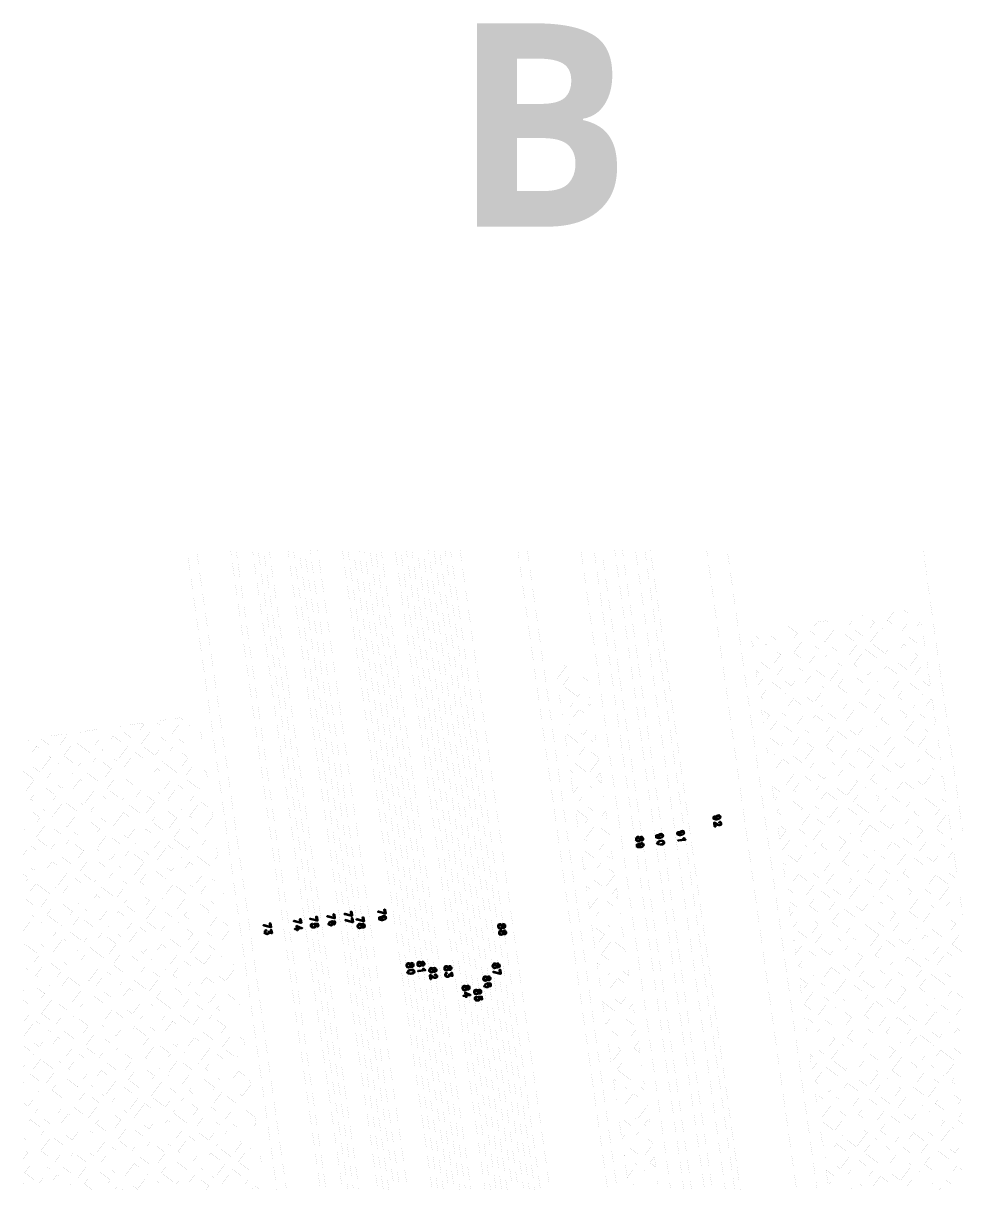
# Model space of a CAD drawing. Extents: x 176 to 489, y 37 to 258.
# Drawn here: x 330.4 to 376.6, y 132.6 to 190 of the extents above; entities that cross this region are included whole.
import ezdxf

# ---------------------------------------------------------------- set-up
doc = ezdxf.new("R2010")
doc.units = 0
doc.layers.add('d_area', color=1, linetype='Continuous')
doc.layers.add('g_area', color=1, linetype='Continuous')
doc.styles.get("Standard").update_dxf_attribs({"font": 'txt.shx'})

# ---------------------------------------------------------------- blocks, each defined once
blk = doc.blocks.new('PAD_R1')
at = {"layer": 'd_area', "const_width": 0.5}
blk.add_lwpolyline([(0.25, 0, 1), (-0.25, 0, 1)], format="xyb", close=True, dxfattribs=at)

msp = doc.modelspace()

# ---------------------------------------------------------------- linework, layer by layer
at = {"layer": 'd_area'}
for p, q in [((362.603, 149.796), (362.855, 149.831)), ((343.974, 145.475), (343.858, 145.525)), ((349.807, 143.373), (350.059, 143.408)), ((352.266, 142.19), (352.15, 142.24))]:
    msp.add_line(p, q, dxfattribs=at)
at = {"layer": 'd_area', "const_width": 0.0015}
for points in [[(330.364, 132.599), (330.364, 164.033), (376.579, 164.033), (376.579, 132.599)], [(338.89, 164.033), (340.564, 164.033), (344.982, 132.599), (343.308, 132.599)], [(340.836, 164.033), (341.644, 164.033), (346.062, 132.599), (345.254, 132.599)], [(341.917, 164.033), (342.189, 164.033), (346.607, 132.599), (346.335, 132.599)], [(342.462, 164.033), (343.385, 164.033), (347.803, 132.599), (346.879, 132.599)], [(343.657, 164.033), (343.93, 164.033), (348.347, 132.599), (348.075, 132.599)], [(344.202, 164.033), (344.474, 164.033), (348.892, 132.599), (348.62, 132.599)], [(344.851, 164.033), (346.063, 164.033), (350.481, 132.599), (349.269, 132.599)], [(346.335, 164.033), (346.608, 164.033), (351.025, 132.599), (350.753, 132.599)], [(346.88, 164.033), (347.152, 164.033), (351.57, 132.599), (351.298, 132.599)], [(347.425, 164.033), (347.697, 164.033), (352.115, 132.599), (351.843, 132.599)], [(347.97, 164.033), (348.662, 164.033), (353.08, 132.599), (352.387, 132.599)], [(348.934, 164.033), (349.207, 164.033), (353.625, 132.599), (353.352, 132.599)], [(349.479, 164.033), (349.752, 164.033), (354.169, 132.599), (353.897, 132.599)], [(350.024, 164.033), (350.296, 164.033), (354.714, 132.599), (354.442, 132.599)], [(350.569, 164.033), (350.841, 164.033), (355.259, 132.599), (354.987, 132.599)], [(351.114, 164.033), (351.386, 164.033), (355.804, 132.599), (355.531, 132.599)], [(351.855, 164.033), (354.694, 164.033), (359.112, 132.599), (356.272, 132.599)], [(358.448, 164.033), (358.826, 164.033), (363.243, 132.599), (362.866, 132.599)], [(359.464, 164.033), (359.841, 164.033), (364.259, 132.599), (363.882, 132.599)], [(360.484, 164.033), (360.945, 164.033), (365.363, 132.599), (364.902, 132.599)], [(361.218, 164.033), (363.988, 164.033), (368.406, 132.599), (365.636, 132.599)], [(370.969, 160.341), (371.688, 159.8), (372.229, 160.518), (371.779, 160.857), (371.307, 160.79)], [(372.86, 160.606), (373.578, 160.065), (374.119, 160.783), (373.663, 161.127), (373.202, 161.061)], [(367.188, 159.809), (367.906, 159.268), (368.448, 159.987), (368.009, 160.317), (367.518, 160.247)], [(369.079, 160.076), (369.797, 159.534), (370.338, 160.253), (369.894, 160.587), (369.412, 160.518)], [(372.047, 159.528), (372.766, 158.987), (373.307, 159.706), (372.589, 160.247)], [(373.938, 159.794), (374.656, 159.253), (374.719, 159.336), (374.562, 160.45), (374.479, 160.512)], [(368.266, 158.997), (368.984, 158.456), (369.526, 159.175), (368.808, 159.716)], [(370.157, 159.263), (370.876, 158.722), (371.417, 159.44), (370.698, 159.982)], [(366.376, 158.731), (367.094, 158.19), (367.635, 158.908), (366.917, 159.45)], [(371.235, 158.451), (371.953, 157.909), (372.495, 158.628), (371.776, 159.169)], [(373.125, 158.716), (373.844, 158.175), (374.385, 158.893), (373.667, 159.435)], [(367.454, 157.919), (368.172, 157.378), (368.713, 158.096), (367.995, 158.637)], [(369.344, 158.185), (370.063, 157.643), (370.605, 158.362), (369.886, 158.904)], [(372.313, 157.638), (373.031, 157.097), (373.573, 157.815), (372.854, 158.357)], [(374.203, 157.904), (374.922, 157.363), (374.984, 157.446), (374.828, 158.559), (374.745, 158.622)], [(356.923, 157.403), (357.642, 156.862), (358.137, 157.519), (358.122, 157.626), (357.465, 158.121)], [(368.532, 157.107), (369.25, 156.565), (369.792, 157.283), (369.073, 157.825)], [(370.422, 157.372), (371.141, 156.831), (371.682, 157.55), (370.964, 158.091)], [(366.641, 156.841), (367.36, 156.3), (367.901, 157.018), (367.183, 157.559)], [(371.5, 156.56), (372.219, 156.018), (372.76, 156.737), (372.042, 157.279)], [(373.391, 156.826), (374.109, 156.285), (374.651, 157.003), (373.932, 157.544)], [(367.719, 156.029), (368.438, 155.487), (368.979, 156.205), (368.261, 156.747)], [(369.61, 156.294), (370.328, 155.753), (370.87, 156.471), (370.151, 157.012)], [(374.469, 156.014), (375.187, 155.472), (375.25, 155.556), (375.094, 156.669), (375.01, 156.732)], [(357.189, 155.513), (357.908, 154.971), (358.403, 155.628), (358.388, 155.735), (357.73, 156.231)], [(370.688, 155.482), (371.406, 154.94), (371.948, 155.659), (371.229, 156.2)], [(372.578, 155.747), (373.297, 155.206), (373.838, 155.925), (373.12, 156.466)], [(335.051, 155.293), (335.769, 154.751), (336.31, 155.47), (336.209, 155.546), (335.127, 155.394)], [(336.941, 155.558), (337.659, 155.017), (338.201, 155.736), (338.1, 155.812), (337.017, 155.66)], [(366.907, 154.951), (367.626, 154.409), (368.167, 155.127), (367.448, 155.669)], [(368.798, 155.216), (369.516, 154.675), (370.057, 155.393), (369.339, 155.934)], [(373.656, 154.935), (374.375, 154.394), (374.916, 155.113), (374.198, 155.654)], [(331.27, 154.761), (331.988, 154.22), (332.53, 154.938), (332.428, 155.015), (331.346, 154.863)], [(333.16, 155.027), (333.879, 154.486), (334.42, 155.204), (334.319, 155.28), (333.237, 155.128)], [(334.238, 154.215), (334.957, 153.673), (335.498, 154.392), (334.78, 154.933)], [(336.129, 154.48), (336.847, 153.939), (337.388, 154.657), (336.67, 155.199)], [(338.019, 154.746), (338.737, 154.205), (339.149, 154.752), (339.107, 155.054), (338.561, 155.465)], [(369.876, 154.404), (370.594, 153.863), (371.135, 154.581), (370.417, 155.122)], [(371.766, 154.669), (372.484, 154.128), (373.026, 154.846), (372.307, 155.388)], [(330.458, 153.683), (331.176, 153.142), (331.717, 153.86), (330.999, 154.402)], [(332.348, 153.949), (333.066, 153.408), (333.608, 154.126), (332.889, 154.667)], [(337.206, 153.668), (337.925, 153.127), (338.466, 153.845), (337.748, 154.386)], [(357.455, 153.622), (358.174, 153.081), (358.669, 153.738), (358.654, 153.845), (357.997, 154.34)], [(367.986, 154.138), (368.704, 153.597), (369.245, 154.315), (368.527, 154.856)], [(372.844, 153.857), (373.562, 153.316), (374.104, 154.034), (373.385, 154.575)], [(374.734, 154.123), (375.453, 153.581), (375.516, 153.664), (375.359, 154.779), (375.276, 154.842)], [(333.426, 153.137), (334.144, 152.596), (334.686, 153.314), (333.967, 153.855)], [(335.316, 153.402), (336.035, 152.861), (336.576, 153.579), (335.858, 154.121)], [(367.173, 153.06), (367.892, 152.519), (368.433, 153.237), (367.715, 153.778)], [(369.064, 153.326), (369.782, 152.785), (370.323, 153.503), (369.605, 154.044)], [(370.954, 153.592), (371.672, 153.05), (372.213, 153.769), (371.495, 154.31)], [(373.922, 153.045), (374.641, 152.503), (375.182, 153.221), (374.463, 153.763)], [(331.536, 152.871), (332.254, 152.33), (332.795, 153.048), (332.077, 153.589)], [(336.394, 152.59), (337.112, 152.049), (337.654, 152.767), (336.935, 153.308)], [(338.284, 152.856), (339.003, 152.314), (339.415, 152.86), (339.372, 153.162), (338.826, 153.574)], [(370.141, 152.514), (370.86, 151.972), (371.401, 152.691), (370.683, 153.232)], [(372.032, 152.779), (372.75, 152.238), (373.291, 152.956), (372.573, 153.497)], [(332.614, 152.059), (333.332, 151.518), (333.873, 152.236), (333.155, 152.777)], [(334.504, 152.325), (335.222, 151.783), (335.763, 152.502), (335.045, 153.043)], [(368.251, 152.248), (368.97, 151.707), (369.511, 152.425), (368.792, 152.966)], [(373.11, 151.967), (373.829, 151.425), (374.37, 152.143), (373.651, 152.685)], [(375.001, 152.232), (375.719, 151.691), (375.782, 151.774), (375.625, 152.888), (375.542, 152.95)], [(330.723, 151.793), (331.441, 151.251), (331.983, 151.97), (331.265, 152.512)], [(335.582, 151.512), (336.3, 150.971), (336.841, 151.689), (336.123, 152.231)], [(337.472, 151.778), (338.191, 151.236), (338.732, 151.954), (338.013, 152.496)], [(357.721, 151.732), (358.439, 151.19), (358.934, 151.848), (358.919, 151.955), (358.262, 152.45)], [(369.329, 151.436), (370.047, 150.894), (370.589, 151.613), (369.87, 152.154)], [(371.219, 151.701), (371.938, 151.16), (372.479, 151.878), (371.761, 152.42)], [(331.801, 150.98), (332.519, 150.439), (333.061, 151.158), (332.343, 151.699)], [(333.692, 151.247), (334.41, 150.705), (334.951, 151.424), (334.233, 151.965)], [(338.551, 150.965), (339.269, 150.424), (339.68, 150.97), (339.638, 151.272), (339.092, 151.683)], [(367.438, 151.169), (368.157, 150.628), (368.698, 151.347), (367.98, 151.888)], [(372.297, 150.889), (373.016, 150.347), (373.558, 151.066), (372.839, 151.607)], [(374.188, 151.154), (374.906, 150.613), (375.448, 151.331), (374.729, 151.872)], [(332.879, 150.168), (333.597, 149.627), (334.139, 150.346), (333.421, 150.887)], [(334.77, 150.434), (335.488, 149.893), (336.029, 150.611), (335.311, 151.153)], [(336.66, 150.7), (337.379, 150.158), (337.92, 150.876), (337.201, 151.418)], [(368.516, 150.357), (369.235, 149.816), (369.776, 150.535), (369.058, 151.076)], [(370.407, 150.623), (371.125, 150.082), (371.667, 150.8), (370.948, 151.342)], [(375.266, 150.342), (375.984, 149.801), (376.047, 149.884), (375.891, 150.997), (375.807, 151.06)], [(330.989, 149.902), (331.707, 149.361), (332.248, 150.079), (331.53, 150.621)], [(335.848, 149.622), (336.566, 149.08), (337.108, 149.799), (336.389, 150.34)], [(337.738, 149.887), (338.457, 149.346), (338.998, 150.064), (338.28, 150.605)], [(357.986, 149.841), (358.704, 149.3), (359.2, 149.957), (359.185, 150.065), (358.528, 150.56)], [(371.485, 149.811), (372.204, 149.269), (372.745, 149.988), (372.026, 150.529)], [(373.376, 150.076), (374.094, 149.535), (374.635, 150.253), (373.917, 150.794)], [(332.067, 149.09), (332.785, 148.549), (333.326, 149.267), (332.608, 149.808)], [(333.957, 149.356), (334.675, 148.814), (335.217, 149.533), (334.499, 150.075)], [(338.816, 149.075), (339.535, 148.534), (339.946, 149.08), (339.904, 149.382), (339.358, 149.793)], [(367.704, 149.279), (368.422, 148.738), (368.964, 149.456), (368.245, 149.997)], [(369.594, 149.545), (370.313, 149.003), (370.854, 149.722), (370.136, 150.264)], [(374.454, 149.264), (375.172, 148.723), (375.713, 149.441), (374.995, 149.982)], [(335.035, 148.543), (335.754, 148.002), (336.295, 148.721), (335.577, 149.262)], [(336.926, 148.809), (337.644, 148.268), (338.186, 148.986), (337.467, 149.528)], [(368.782, 148.467), (369.5, 147.926), (370.042, 148.644), (369.323, 149.185)], [(370.672, 148.732), (371.391, 148.191), (371.933, 148.91), (371.214, 149.451)], [(372.564, 148.998), (373.282, 148.457), (373.823, 149.175), (373.105, 149.717)], [(375.532, 148.452), (376.25, 147.91), (376.313, 147.994), (376.156, 149.107), (376.073, 149.17)], [(331.254, 148.012), (331.973, 147.471), (332.514, 148.189), (331.796, 148.73)], [(333.145, 148.278), (333.863, 147.736), (334.404, 148.455), (333.686, 148.996)], [(338.004, 147.997), (338.722, 147.456), (339.264, 148.174), (338.545, 148.715)], [(358.252, 147.951), (358.97, 147.409), (359.466, 148.067), (359.451, 148.173), (358.793, 148.669)], [(371.751, 147.92), (372.469, 147.378), (373.011, 148.097), (372.293, 148.639)], [(373.642, 148.186), (374.36, 147.645), (374.901, 148.363), (374.183, 148.904)], [(334.222, 147.465), (334.941, 146.924), (335.483, 147.642), (334.764, 148.184)], [(336.113, 147.731), (336.832, 147.189), (337.373, 147.908), (336.655, 148.45)], [(367.97, 147.389), (368.688, 146.848), (369.229, 147.566), (368.511, 148.107)], [(369.86, 147.654), (370.579, 147.113), (371.12, 147.831), (370.401, 148.373)], [(374.72, 147.374), (375.438, 146.832), (375.979, 147.551), (375.261, 148.092)], [(330.442, 146.934), (331.16, 146.393), (331.702, 147.111), (330.983, 147.652)], [(332.332, 147.2), (333.051, 146.659), (333.592, 147.377), (332.874, 147.918)], [(337.191, 146.918), (337.91, 146.377), (338.451, 147.096), (337.733, 147.637)], [(339.082, 147.185), (339.8, 146.643), (340.212, 147.189), (340.169, 147.491), (339.623, 147.903)], [(370.939, 146.842), (371.657, 146.3), (372.198, 147.019), (371.48, 147.56)], [(372.829, 147.107), (373.547, 146.566), (374.089, 147.285), (373.371, 147.826)], [(333.41, 146.388), (334.129, 145.846), (334.67, 146.564), (333.951, 147.106)], [(335.301, 146.653), (336.019, 146.111), (336.561, 146.83), (335.842, 147.371)], [(369.048, 146.577), (369.767, 146.035), (370.308, 146.753), (369.589, 147.295)], [(373.907, 146.295), (374.625, 145.754), (375.167, 146.473), (374.449, 147.014)], [(375.797, 146.561), (376.516, 146.02), (376.578, 146.103), (376.422, 147.217), (376.339, 147.28)], [(331.52, 146.122), (332.238, 145.581), (332.78, 146.299), (332.061, 146.84)], [(334.489, 145.575), (335.207, 145.033), (335.748, 145.752), (335.03, 146.293)], [(336.379, 145.84), (337.097, 145.299), (337.639, 146.017), (336.92, 146.559)], [(338.269, 146.106), (338.988, 145.565), (339.529, 146.284), (338.811, 146.825)], [(358.517, 146.06), (359.236, 145.519), (359.731, 146.177), (359.716, 146.283), (359.059, 146.779)], [(370.126, 145.764), (370.845, 145.223), (371.386, 145.941), (370.668, 146.482)], [(372.017, 146.029), (372.735, 145.488), (373.276, 146.206), (372.558, 146.748)], [(330.708, 145.044), (331.426, 144.503), (331.967, 145.221), (331.249, 145.762)], [(332.598, 145.31), (333.317, 144.768), (333.858, 145.486), (333.139, 146.028)], [(337.457, 145.028), (338.175, 144.487), (338.717, 145.205), (337.998, 145.746)], [(339.347, 145.294), (340.065, 144.753), (340.477, 145.299), (340.435, 145.601), (339.889, 146.013)], [(368.235, 145.499), (368.954, 144.957), (369.496, 145.675), (368.777, 146.217)], [(373.094, 145.217), (373.813, 144.676), (374.354, 145.394), (373.636, 145.935)], [(374.985, 145.483), (375.703, 144.942), (376.245, 145.66), (375.526, 146.202)], [(333.676, 144.497), (334.395, 143.956), (334.936, 144.674), (334.218, 145.215)], [(335.567, 144.762), (336.285, 144.221), (336.826, 144.939), (336.108, 145.481)], [(369.314, 144.686), (370.032, 144.145), (370.574, 144.863), (369.855, 145.404)], [(371.204, 144.951), (371.923, 144.41), (372.464, 145.129), (371.745, 145.67)], [(331.786, 144.232), (332.505, 143.69), (333.046, 144.408), (332.327, 144.95)], [(336.645, 143.95), (337.363, 143.409), (337.904, 144.127), (337.186, 144.668)], [(338.535, 144.216), (339.253, 143.675), (339.794, 144.393), (339.076, 144.934)], [(358.783, 144.17), (359.502, 143.628), (359.997, 144.286), (359.982, 144.393), (359.324, 144.888)], [(370.392, 143.874), (371.11, 143.332), (371.651, 144.051), (370.933, 144.592)], [(372.282, 144.139), (373, 143.598), (373.542, 144.316), (372.823, 144.857)], [(374.172, 144.405), (374.891, 143.864), (375.432, 144.582), (374.714, 145.123)], [(332.864, 143.419), (333.583, 142.878), (334.124, 143.596), (333.405, 144.137)], [(334.754, 143.685), (335.473, 143.143), (336.014, 143.862), (335.296, 144.403)], [(339.613, 143.404), (340.332, 142.862), (340.743, 143.408), (340.701, 143.71), (340.154, 144.122)], [(368.502, 143.608), (369.22, 143.067), (369.761, 143.785), (369.043, 144.326)], [(373.36, 143.327), (374.078, 142.786), (374.62, 143.504), (373.901, 144.045)], [(375.25, 143.593), (375.969, 143.051), (376.51, 143.77), (375.792, 144.311)], [(330.973, 143.153), (331.692, 142.611), (332.234, 143.33), (331.515, 143.872)], [(335.832, 142.872), (336.551, 142.331), (337.092, 143.049), (336.374, 143.591)], [(337.723, 143.138), (338.441, 142.597), (338.982, 143.315), (338.264, 143.856)], [(369.58, 142.796), (370.298, 142.254), (370.839, 142.973), (370.121, 143.514)], [(371.47, 143.061), (372.188, 142.52), (372.729, 143.238), (372.011, 143.78)], [(332.051, 142.34), (332.77, 141.799), (333.311, 142.518), (332.593, 143.059)], [(333.942, 142.607), (334.66, 142.065), (335.202, 142.784), (334.483, 143.325)], [(338.801, 142.326), (339.519, 141.784), (340.061, 142.502), (339.342, 143.044)], [(359.049, 142.279), (359.768, 141.738), (360.263, 142.395), (360.248, 142.503), (359.591, 142.998)], [(372.548, 142.249), (373.266, 141.708), (373.807, 142.426), (373.089, 142.967)], [(374.438, 142.515), (375.156, 141.973), (375.698, 142.692), (374.979, 143.233)], [(335.02, 141.794), (335.738, 141.253), (336.28, 141.971), (335.561, 142.513)], [(336.91, 142.06), (337.629, 141.519), (338.17, 142.237), (337.452, 142.778)], [(368.767, 141.717), (369.485, 141.176), (370.027, 141.895), (369.309, 142.436)], [(370.658, 141.983), (371.376, 141.442), (371.917, 142.16), (371.199, 142.702)], [(331.239, 141.262), (331.957, 140.721), (332.499, 141.439), (331.78, 141.981)], [(333.129, 141.528), (333.848, 140.987), (334.389, 141.706), (333.671, 142.247)], [(337.988, 141.248), (338.707, 140.706), (339.248, 141.424), (338.53, 141.966)], [(339.879, 141.513), (340.597, 140.972), (341.009, 141.518), (340.966, 141.82), (340.42, 142.231)], [(371.736, 141.171), (372.454, 140.63), (372.995, 141.348), (372.277, 141.889)], [(373.626, 141.437), (374.344, 140.895), (374.885, 141.614), (374.167, 142.155)], [(332.317, 140.45), (333.035, 139.909), (333.577, 140.627), (332.858, 141.168)], [(334.207, 140.716), (334.926, 140.174), (335.467, 140.893), (334.749, 141.435)], [(336.098, 140.982), (336.816, 140.441), (337.358, 141.159), (336.639, 141.7)], [(339.067, 140.435), (339.785, 139.894), (340.326, 140.612), (339.608, 141.153)], [(369.845, 140.905), (370.563, 140.363), (371.105, 141.082), (370.387, 141.624)], [(374.704, 140.624), (375.423, 140.083), (375.964, 140.801), (375.245, 141.343)], [(330.427, 140.184), (331.145, 139.643), (331.686, 140.361), (330.968, 140.903)], [(335.285, 139.903), (336.004, 139.362), (336.545, 140.081), (335.827, 140.622)], [(337.176, 140.17), (337.895, 139.628), (338.436, 140.346), (337.717, 140.888)], [(359.315, 140.389), (360.033, 139.848), (360.529, 140.505), (360.513, 140.612), (359.856, 141.108)], [(370.923, 140.092), (371.641, 139.551), (372.183, 140.27), (371.465, 140.811)], [(372.813, 140.359), (373.532, 139.817), (374.073, 140.536), (373.355, 141.077)], [(331.505, 139.372), (332.223, 138.831), (332.764, 139.549), (332.046, 140.09)], [(333.395, 139.638), (334.113, 139.096), (334.655, 139.815), (333.936, 140.356)], [(338.255, 139.357), (338.973, 138.816), (339.514, 139.534), (338.796, 140.075)], [(340.145, 139.623), (340.863, 139.081), (341.275, 139.627), (341.232, 139.929), (340.686, 140.341)], [(369.033, 139.827), (369.751, 139.286), (370.292, 140.004), (369.574, 140.545)], [(372.001, 139.28), (372.719, 138.739), (373.261, 139.458), (372.542, 139.999)], [(373.891, 139.546), (374.61, 139.005), (375.152, 139.723), (374.433, 140.265)], [(334.473, 138.825), (335.191, 138.284), (335.733, 139.002), (335.014, 139.544)], [(336.363, 139.091), (337.082, 138.549), (337.624, 139.268), (336.905, 139.81)], [(370.11, 139.014), (370.829, 138.473), (371.37, 139.192), (370.652, 139.733)], [(374.97, 138.734), (375.688, 138.192), (376.23, 138.911), (375.511, 139.452)], [(330.693, 138.294), (331.411, 137.753), (331.952, 138.471), (331.234, 139.012)], [(332.583, 138.56), (333.301, 138.019), (333.842, 138.737), (333.124, 139.278)], [(337.442, 138.278), (338.16, 137.737), (338.702, 138.456), (337.984, 138.997)], [(339.333, 138.545), (340.051, 138.003), (340.592, 138.722), (339.874, 139.263)], [(359.58, 138.498), (360.299, 137.957), (360.794, 138.615), (360.779, 138.722), (360.122, 139.217)], [(371.188, 138.202), (371.907, 137.661), (372.448, 138.379), (371.73, 138.92)], [(373.079, 138.468), (373.798, 137.926), (374.339, 138.645), (373.62, 139.187)], [(333.661, 137.748), (334.379, 137.206), (334.92, 137.925), (334.202, 138.466)], [(335.551, 138.013), (336.27, 137.471), (336.811, 138.19), (336.092, 138.731)], [(340.41, 137.732), (341.129, 137.191), (341.54, 137.737), (341.498, 138.039), (340.952, 138.451)], [(369.298, 137.937), (370.016, 137.395), (370.558, 138.114), (369.839, 138.655)], [(374.157, 137.655), (374.876, 137.114), (375.417, 137.833), (374.699, 138.374)], [(331.77, 137.482), (332.489, 136.941), (333.03, 137.659), (332.312, 138.2)], [(336.63, 137.2), (337.348, 136.659), (337.889, 137.377), (337.171, 137.919)], [(338.52, 137.466), (339.238, 136.925), (339.78, 137.644), (339.061, 138.185)], [(370.376, 137.124), (371.094, 136.583), (371.636, 137.301), (370.917, 137.843)], [(372.266, 137.39), (372.985, 136.848), (373.527, 137.566), (372.808, 138.108)], [(330.958, 136.404), (331.676, 135.863), (332.218, 136.581), (331.499, 137.122)], [(332.848, 136.67), (333.567, 136.128), (334.108, 136.847), (333.39, 137.388)], [(334.739, 136.935), (335.458, 136.393), (335.999, 137.112), (335.28, 137.654)], [(339.598, 136.654), (340.316, 136.112), (340.858, 136.831), (340.139, 137.373)], [(359.846, 136.608), (360.564, 136.067), (361.06, 136.725), (361.045, 136.831), (360.387, 137.326)], [(373.345, 136.577), (374.063, 136.036), (374.605, 136.754), (373.886, 137.295)], [(375.235, 136.843), (375.953, 136.302), (376.495, 137.02), (375.777, 137.562)], [(333.926, 135.857), (334.645, 135.316), (335.187, 136.034), (334.468, 136.576)], [(335.817, 136.122), (336.535, 135.581), (337.077, 136.299), (336.358, 136.841)], [(337.707, 136.388), (338.426, 135.847), (338.967, 136.565), (338.249, 137.106)], [(340.676, 135.841), (341.394, 135.3), (341.806, 135.847), (341.763, 136.149), (341.217, 136.56)], [(369.564, 136.046), (370.282, 135.505), (370.823, 136.223), (370.105, 136.765)], [(371.454, 136.312), (372.173, 135.77), (372.714, 136.488), (371.995, 137.03)], [(332.036, 135.592), (332.754, 135.05), (333.296, 135.769), (332.577, 136.31)], [(336.895, 135.31), (337.613, 134.769), (338.155, 135.487), (337.436, 136.028)], [(338.785, 135.576), (339.504, 135.035), (340.045, 135.753), (339.327, 136.294)], [(372.533, 135.499), (373.251, 134.958), (373.792, 135.676), (373.074, 136.217)], [(374.423, 135.765), (375.141, 135.224), (375.682, 135.942), (374.964, 136.483)], [(333.114, 134.779), (333.833, 134.238), (334.374, 134.956), (333.655, 135.498)], [(335.005, 135.045), (335.723, 134.503), (336.264, 135.222), (335.546, 135.763)], [(339.863, 134.764), (340.582, 134.222), (341.123, 134.941), (340.405, 135.482)], [(360.112, 134.718), (360.83, 134.176), (361.326, 134.833), (361.311, 134.941), (360.653, 135.436)], [(370.642, 135.234), (371.361, 134.692), (371.902, 135.411), (371.183, 135.952)], [(373.611, 134.687), (374.329, 134.146), (374.87, 134.864), (374.152, 135.405)], [(331.224, 134.514), (331.942, 133.972), (332.483, 134.691), (331.765, 135.232)], [(336.083, 134.232), (336.801, 133.691), (337.342, 134.409), (336.624, 134.951)], [(337.973, 134.498), (338.691, 133.957), (339.233, 134.675), (338.514, 135.216)], [(369.829, 134.156), (370.548, 133.614), (371.09, 134.333), (370.371, 134.874)], [(371.72, 134.421), (372.439, 133.88), (372.98, 134.598), (372.262, 135.14)], [(332.302, 133.701), (333.021, 133.16), (333.562, 133.878), (332.843, 134.42)], [(334.193, 133.967), (334.911, 133.425), (335.452, 134.144), (334.734, 134.685)], [(339.051, 133.686), (339.769, 133.144), (340.311, 133.863), (339.592, 134.404)], [(340.941, 133.951), (341.66, 133.409), (342.072, 133.956), (342.029, 134.258), (341.483, 134.67)], [(372.798, 133.609), (373.517, 133.068), (374.058, 133.786), (373.34, 134.327)], [(374.689, 133.875), (375.407, 133.333), (375.948, 134.052), (375.23, 134.593)], [(330.411, 133.435), (331.129, 132.894), (331.671, 133.613), (330.953, 134.154)], [(335.271, 133.154), (335.989, 132.613), (336.53, 133.331), (335.812, 133.873)], [(337.161, 133.42), (337.879, 132.879), (338.42, 133.597), (337.702, 134.138)], [(370.908, 133.343), (371.626, 132.802), (372.168, 133.52), (371.449, 134.062)]]:
    msp.add_lwpolyline(points, close=True, dxfattribs=at)
for points in [[(330.364, 151.316), (330.364, 152.065), (330.905, 152.783), (330.364, 153.19), (330.364, 154.307), (330.639, 154.673), (330.538, 154.749), (330.364, 154.725), (330.364, 164.033), (338.422, 164.033), (342.84, 132.599), (341.988, 132.599), (341.749, 132.779), (341.613, 132.599), (341.049, 132.599)], [(355.163, 164.033), (357.799, 164.033), (362.217, 132.599), (361.332, 132.599)], [(360.681, 132.599), (359.58, 132.599), (355.163, 164.033)], [(373.163, 132.599), (373.246, 132.708), (372.527, 133.249), (372.037, 132.599), (371.148, 132.599), (370.637, 132.984), (370.347, 132.599), (369.419, 132.599), (365.001, 164.033)], [(366.14, 160.035), (366.243, 159.304)], [(366.243, 159.304), (366.557, 159.721), (366.14, 160.035)], [(357.096, 158.38), (356.545, 158.303)], [(356.623, 157.752), (357.096, 158.38)], [(356.545, 158.303), (356.623, 157.752)], [(366.406, 158.145), (366.509, 157.414)], [(366.509, 157.414), (366.823, 157.83), (366.406, 158.145)], [(356.73, 156.984), (356.888, 155.862)], [(356.888, 155.862), (357.371, 156.502), (356.73, 156.984)], [(358.226, 156.889), (358.001, 156.591)], [(358.299, 156.366), (358.226, 156.889)], [(358.001, 156.591), (358.299, 156.366)], [(366.672, 156.254), (366.774, 155.523)], [(366.774, 155.523), (367.089, 155.94), (366.672, 156.254)], [(356.996, 155.094), (357.154, 153.97)], [(357.154, 153.97), (357.637, 154.611), (356.996, 155.094)], [(358.492, 154.997), (358.268, 154.7)], [(358.565, 154.476), (358.492, 154.997)], [(358.268, 154.7), (358.565, 154.476)], [(366.937, 154.364), (367.04, 153.632)], [(367.04, 153.632), (367.355, 154.049), (366.937, 154.364)], [(357.262, 153.204), (357.42, 152.08)], [(357.42, 152.08), (357.903, 152.721), (357.262, 153.204)], [(358.757, 153.107), (358.533, 152.81)], [(358.533, 152.81), (358.831, 152.586)], [(358.831, 152.586), (358.757, 153.107)], [(367.203, 152.474), (367.306, 151.742)], [(367.306, 151.742), (367.621, 152.159), (367.203, 152.474)], [(330.364, 150.373), (330.629, 150.173), (331.17, 150.892), (330.452, 151.433), (330.364, 151.316)], [(357.527, 151.314), (357.685, 150.19)], [(357.685, 150.19), (358.168, 150.831), (357.527, 151.314)], [(359.023, 151.217), (358.799, 150.919)], [(358.799, 150.919), (359.096, 150.695)], [(359.096, 150.695), (359.023, 151.217)], [(330.364, 149.074), (330.364, 150.373)], [(367.469, 150.582), (367.572, 149.852)], [(367.572, 149.852), (367.886, 150.268), (367.469, 150.582)], [(330.364, 148.683), (330.895, 148.283), (331.436, 149.001), (330.718, 149.543), (330.364, 149.074)], [(357.793, 149.422), (357.951, 148.3)], [(357.951, 148.3), (358.433, 148.94), (357.793, 149.422)], [(359.289, 149.327), (359.064, 149.029)], [(359.362, 148.804), (359.289, 149.327)], [(330.364, 144.588), (330.364, 145.336), (330.889, 146.033), (330.364, 146.429), (330.364, 147.579), (330.624, 147.923), (330.364, 148.119), (330.364, 148.683)], [(359.064, 149.029), (359.362, 148.804)], [(367.735, 148.692), (367.837, 147.961)], [(367.837, 147.961), (368.151, 148.378), (367.735, 148.692)], [(358.059, 147.532), (358.217, 146.41)], [(358.217, 146.41), (358.699, 147.05), (358.059, 147.532)], [(359.554, 147.436), (359.33, 147.138)], [(359.33, 147.138), (359.628, 146.914)], [(359.628, 146.914), (359.554, 147.436)], [(368, 146.802), (368.103, 146.071)], [(368.103, 146.071), (368.417, 146.488), (368, 146.802)], [(358.325, 145.642), (358.482, 144.519)], [(358.482, 144.519), (358.965, 145.159), (358.325, 145.642)], [(359.82, 145.546), (359.595, 145.248)], [(359.595, 145.248), (359.893, 145.023)], [(359.893, 145.023), (359.82, 145.546)], [(330.364, 143.612), (330.613, 143.424), (331.155, 144.143), (330.437, 144.684), (330.364, 144.588)], [(368.266, 144.912), (368.369, 144.18)], [(368.369, 144.18), (368.683, 144.597), (368.266, 144.912)], [(330.364, 142.345), (330.364, 143.612)], [(358.59, 143.752), (358.748, 142.628)], [(358.748, 142.628), (359.231, 143.269), (358.59, 143.752)], [(360.086, 143.655), (359.862, 143.357)], [(360.159, 143.133), (360.086, 143.655)], [(359.862, 143.357), (360.159, 143.133)], [(368.531, 143.022), (368.634, 142.289)], [(368.634, 142.289), (368.949, 142.707), (368.531, 143.022)], [(330.364, 141.922), (330.879, 141.533), (331.421, 142.252), (330.702, 142.793), (330.364, 142.345)], [(376.579, 142.028), (376.057, 142.421), (375.516, 141.702), (376.235, 141.161), (376.579, 141.617)], [(330.364, 137.858), (330.364, 138.607), (330.874, 139.283), (330.364, 139.668), (330.364, 140.849), (330.608, 141.174), (330.364, 141.358), (330.364, 141.922)], [(358.856, 141.861), (359.014, 140.738)], [(359.014, 140.738), (359.497, 141.379), (358.856, 141.861)], [(360.351, 141.765), (360.127, 141.467)], [(360.425, 141.243), (360.351, 141.765)], [(360.127, 141.467), (360.425, 141.243)], [(368.797, 141.13), (368.9, 140.399)], [(368.9, 140.399), (369.214, 140.816), (368.797, 141.13)], [(376.579, 141.617), (376.579, 140.338)], [(376.579, 140.338), (376.324, 140.53), (375.782, 139.812), (376.501, 139.27), (376.579, 139.374)], [(359.122, 139.971), (359.279, 138.847)], [(359.279, 138.847), (359.762, 139.488), (359.122, 139.971)], [(360.617, 139.874), (360.393, 139.577)], [(360.393, 139.577), (360.69, 139.353)], [(360.69, 139.353), (360.617, 139.874)], [(369.063, 139.24), (369.166, 138.509)], [(369.166, 138.509), (369.48, 138.926), (369.063, 139.24)], [(376.579, 139.374), (376.579, 138.626), (376.048, 137.921), (376.579, 137.521), (376.579, 136.383), (376.313, 136.031), (376.579, 135.83), (376.579, 135.266)], [(330.364, 136.852), (330.599, 136.675), (331.14, 137.393), (330.421, 137.934), (330.364, 137.858)], [(359.387, 138.08), (359.545, 136.957)], [(359.545, 136.957), (360.027, 137.597), (359.387, 138.08)], [(360.883, 137.984), (360.658, 137.686)], [(360.956, 137.461), (360.883, 137.984)], [(360.658, 137.686), (360.956, 137.461)], [(369.329, 137.35), (369.431, 136.619)], [(369.431, 136.619), (369.745, 137.036), (369.329, 137.35)], [(330.364, 135.616), (330.364, 136.852)], [(330.364, 135.162), (330.864, 134.785), (331.405, 135.503), (330.687, 136.044), (330.364, 135.616)], [(359.653, 136.19), (359.811, 135.067)], [(359.811, 135.067), (360.293, 135.707), (359.653, 136.19)], [(361.148, 136.094), (360.924, 135.796)], [(361.222, 135.571), (361.148, 136.094)], [(360.924, 135.796), (361.222, 135.571)], [(369.594, 135.459), (369.697, 134.729)], [(369.697, 134.729), (370.011, 135.145), (369.594, 135.459)], [(376.579, 135.266), (376.042, 135.671), (375.501, 134.953), (376.219, 134.411), (376.579, 134.889)], [(330.364, 132.907), (330.364, 134.121), (330.593, 134.425), (330.364, 134.598), (330.364, 135.162)], [(376.579, 134.889), (376.579, 133.576)], [(359.919, 134.299), (360.077, 133.176)], [(360.077, 133.176), (360.559, 133.816), (359.919, 134.299)], [(361.414, 134.203), (361.19, 133.905)], [(361.19, 133.905), (361.488, 133.681)], [(361.488, 133.681), (361.414, 134.203)], [(376.579, 133.576), (376.308, 133.781), (375.766, 133.062), (376.382, 132.599)], [(332.598, 132.599), (332.75, 132.8), (332.031, 133.342), (331.489, 132.623), (331.521, 132.599)], [(334.288, 132.599), (334.64, 133.066), (333.922, 133.607), (333.38, 132.889), (333.765, 132.599)], [(339.358, 132.599), (339.498, 132.785), (338.78, 133.326), (338.239, 132.608), (338.25, 132.599)], [(341.049, 132.599), (341.389, 133.05), (340.67, 133.592), (340.129, 132.873), (340.493, 132.599)], [(361.332, 132.599), (361.591, 132.943), (361.576, 133.05), (360.919, 133.545), (360.378, 132.827), (360.681, 132.599)], [(369.86, 133.569), (369.963, 132.837)], [(369.963, 132.837), (370.277, 133.255), (369.86, 133.569)], [(374.853, 132.599), (375.136, 132.974), (374.418, 133.515), (373.876, 132.797), (374.139, 132.599)], [(331.521, 132.599), (330.772, 132.599), (330.364, 132.907)], [(333.765, 132.599), (332.598, 132.599)], [(338.25, 132.599), (337.502, 132.599), (336.89, 133.06), (336.542, 132.599), (335.259, 132.599), (335, 132.795), (334.852, 132.599), (334.288, 132.599)], [(340.493, 132.599), (339.358, 132.599)], [(374.139, 132.599), (373.163, 132.599)], [(376.382, 132.599), (375.633, 132.599), (375.495, 132.703), (375.417, 132.599), (374.853, 132.599)], [(376.543, 132.599), (376.579, 132.646)], [(376.579, 132.646), (376.579, 132.599), (376.543, 132.599)]]:
    msp.add_lwpolyline(points, dxfattribs=at)
msp.add_lwpolyline([(365.001, 164.033), (374.663, 164.033, 0.012033), (374.793, 162.915), (376.579, 150.208), (376.579, 145.355), (376.063, 144.67), (376.579, 144.282), (376.579, 143.113), (376.328, 142.78), (376.579, 142.592), (376.579, 142.028)], format="xyb", dxfattribs=at)
at = {"layer": 'd_area'}
for points in [[(364.315, 150.893, -0.095051), (364.315, 150.901), (364.325, 150.941, -0.204834), (364.335, 150.956), (364.363, 150.972)], [(364.675, 150.917, -0.420834), (364.341, 150.823), (364.321, 150.859, -0.095048), (364.318, 150.867), (364.315, 150.893)], [(364.363, 150.972, -1.48653), (364.366, 150.922, 0.775522), (364.463, 150.836)], [(364.35, 150.644, -0.649537), (364.384, 150.666), (364.549, 150.561, 0.341377), (364.677, 150.58)], [(364.401, 150.602), (364.419, 150.472, -1), (364.375, 150.466), (364.35, 150.644)], [(364.721, 150.568, -0.419959), (364.526, 150.523), (364.401, 150.602)], [(364.677, 150.58, 0.57065), (364.614, 150.646, -1), (364.608, 150.691)], [(360.831, 149.93, -0.461229), (360.804, 149.752, -0.324761), (360.714, 149.776, -0.62052), (360.504, 149.785)], [(360.796, 149.9, 0.425021), (360.733, 149.873), (360.728, 149.842)], [(360.728, 149.842), (360.741, 149.814, 0.424963), (360.809, 149.806)], [(361.493, 149.976, -0.095051), (361.494, 149.985), (361.503, 150.025, -0.204834), (361.514, 150.039), (361.541, 150.056)], [(361.853, 150.001, -0.420834), (361.52, 149.907), (361.5, 149.943, -0.095048), (361.497, 149.951), (361.493, 149.976)], [(361.541, 150.056, -1.48653), (361.545, 150.005, 0.775522), (361.641, 149.919)], [(361.539, 149.652, -0.330097), (361.813, 149.775, -0.535554), (361.881, 149.615)], [(362.535, 150.12, -0.095051), (362.535, 150.129), (362.545, 150.169, -0.204834), (362.555, 150.183), (362.583, 150.2)], [(362.895, 150.145, -0.420834), (362.561, 150.051), (362.541, 150.087, -0.095048), (362.538, 150.095), (362.535, 150.12)], [(362.583, 150.2, -1.48653), (362.586, 150.149, 0.775522), (362.683, 150.064)], [(362.832, 149.859, -1.522455), (362.884, 149.866), (362.93, 149.836, -0.699872), (362.921, 149.795), (362.609, 149.751, -1), (362.603, 149.796)], [(362.855, 149.831, -0.070644), (362.851, 149.835), (362.832, 149.859)], [(360.541, 149.524, -0.095051), (360.541, 149.532), (360.551, 149.572, -0.204834), (360.561, 149.587), (360.589, 149.603)], [(360.901, 149.548, -0.421134), (360.568, 149.454), (360.547, 149.49, -0.095048), (360.545, 149.498), (360.541, 149.524)], [(360.589, 149.603, -1.48653), (360.593, 149.553, 0.775532), (360.689, 149.467)], [(361.881, 149.615, -0.393529), (361.542, 149.626), (361.539, 149.652)], [(348.144, 146.218), (348.123, 146.363, -1), (348.168, 146.369), (348.193, 146.191, -0.537552), (348.165, 146.166), (347.835, 146.249)], [(343.684, 145.786, -1), (343.695, 145.83), (343.992, 145.755)], [(343.992, 145.755), (343.972, 145.9, -1), (344.016, 145.906), (344.042, 145.728, -0.537552), (344.013, 145.703), (343.684, 145.786)], [(344.481, 145.899, -1), (344.492, 145.943), (344.789, 145.867)], [(344.789, 145.867), (344.769, 146.012, -1), (344.813, 146.019), (344.838, 145.84, -0.537552), (344.81, 145.816), (344.481, 145.899)], [(345.334, 146.019, -1), (345.345, 146.063), (345.642, 145.988)], [(345.642, 145.988), (345.622, 146.133, -1), (345.667, 146.139), (345.692, 145.961, -0.537552), (345.663, 145.936), (345.334, 146.019)], [(345.678, 145.633, -1.486874), (345.675, 145.684, 0.775011), (345.578, 145.769, -0.886721), (345.432, 145.602), (345.399, 145.623, -0.130005), (345.391, 145.631), (345.371, 145.667, -0.095048), (345.368, 145.675, -0.355115), (345.641, 145.811)], [(346.187, 146.14, -1), (346.198, 146.184), (346.496, 146.108)], [(346.496, 146.108), (346.475, 146.253, -1), (346.52, 146.26), (346.545, 146.081, -0.537552), (346.517, 146.057), (346.187, 146.14)], [(346.231, 145.828, -1), (346.242, 145.872), (346.54, 145.796)], [(346.54, 145.796), (346.519, 145.942, -1), (346.564, 145.948), (346.589, 145.77, -0.537552), (346.561, 145.745), (346.231, 145.828)], [(346.77, 145.869, -1), (346.781, 145.912), (347.079, 145.837)], [(347.079, 145.837), (347.058, 145.982, -1), (347.103, 145.988), (347.128, 145.81, -0.537552), (347.1, 145.785), (346.77, 145.869)], [(347.835, 146.249, -1), (347.846, 146.293), (348.144, 146.218)], [(347.864, 145.943, -0.095051), (347.865, 145.952), (347.874, 145.992, -0.204834), (347.885, 146.006), (347.912, 146.023)], [(348.224, 145.968, -0.421134), (347.891, 145.874), (347.87, 145.91, -0.095048), (347.868, 145.918), (347.864, 145.943)], [(347.912, 146.023, -1.48653), (347.916, 145.972, 0.775532), (348.012, 145.886)], [(342.2, 145.581, -1), (342.211, 145.624), (342.508, 145.549)], [(342.508, 145.549), (342.488, 145.694, -1), (342.532, 145.7), (342.557, 145.522, -0.537552), (342.529, 145.497), (342.2, 145.581)], [(342.549, 145.258), (342.535, 145.357, -1), (342.58, 145.363), (342.599, 145.223, -0.603103), (342.567, 145.2), (342.475, 145.242, -0.717506), (342.234, 145.237)], [(342.29, 145.369, -1), (342.313, 145.331, 0.637765), (342.318, 145.204)], [(342.318, 145.204, 0.372954), (342.43, 145.244), (342.425, 145.276, -0.59585), (342.457, 145.3), (342.549, 145.258)], [(344.599, 145.522, 0.818559), (344.691, 145.653, -0.737724), (344.702, 145.695), (344.837, 145.701, -0.392792), (344.861, 145.681), (344.879, 145.554, -1), (344.834, 145.548), (344.819, 145.655), (344.751, 145.652, -0.646503), (344.634, 145.472), (344.588, 145.478, -0.113175), (344.578, 145.482), (344.546, 145.503, -0.129929), (344.538, 145.511), (344.518, 145.547, -0.095048), (344.515, 145.555, -0.436462), (344.571, 145.687)], [(344.571, 145.687, -1), (344.594, 145.649, 0.637765), (344.599, 145.522)], [(347.133, 145.657, -0.461965), (347.106, 145.479, -0.324757), (347.016, 145.503, -0.620664), (346.806, 145.512)], [(347.098, 145.627, 0.425161), (347.035, 145.6), (347.03, 145.569)], [(347.03, 145.569), (347.043, 145.541, 0.425114), (347.111, 145.533)], [(354.046, 145.642, -0.461229), (354.02, 145.464, -0.324761), (353.93, 145.488, -0.62052), (353.72, 145.497)], [(354.09, 145.33, -0.461965), (354.064, 145.152, -0.324757), (353.973, 145.176, -0.620664), (353.764, 145.185)], [(354.012, 145.611, 0.425021), (353.948, 145.585), (353.944, 145.554)], [(353.944, 145.554), (353.957, 145.526, 0.424963), (354.025, 145.518)], [(354.056, 145.3, 0.425161), (353.992, 145.273), (353.988, 145.242)], [(353.988, 145.242), (354, 145.214, 0.425114), (354.069, 145.206)], [(349.538, 143.718, -0.461229), (349.512, 143.54, -0.324761), (349.421, 143.564, -0.62052), (349.212, 143.573)], [(349.25, 143.299, -0.330097), (349.524, 143.422, -0.535554), (349.592, 143.262)], [(349.504, 143.687, 0.425021), (349.44, 143.661), (349.436, 143.63)], [(349.436, 143.63), (349.448, 143.602, 0.424963), (349.517, 143.594)], [(350.073, 143.792, -0.461229), (350.046, 143.614, -0.324761), (349.956, 143.638, -0.62052), (349.746, 143.647)], [(350.036, 143.436, -1.522455), (350.088, 143.443), (350.134, 143.413, -0.699872), (350.126, 143.372), (349.814, 143.328, -1), (349.807, 143.373)], [(350.038, 143.761, 0.425021), (349.975, 143.735), (349.97, 143.704)], [(349.97, 143.704), (349.983, 143.676, 0.424963), (350.051, 143.668)], [(350.059, 143.408, -0.070644), (350.055, 143.413), (350.036, 143.436)], [(350.661, 143.483, -0.461229), (350.634, 143.306, -0.324761), (350.544, 143.329, -0.62052), (350.334, 143.338)], [(350.626, 143.453, 0.425021), (350.563, 143.426), (350.558, 143.395)], [(351.402, 143.579, -0.461229), (351.376, 143.402, -0.324761), (351.285, 143.425, -0.62052), (351.076, 143.434)], [(351.368, 143.549, 0.425021), (351.304, 143.522), (351.3, 143.492)], [(351.3, 143.492), (351.312, 143.463, 0.424963), (351.381, 143.455)], [(353.775, 143.698, -0.461229), (353.748, 143.52, -0.324761), (353.658, 143.544, -0.62052), (353.448, 143.553)], [(353.74, 143.668, 0.425021), (353.677, 143.641), (353.672, 143.61)], [(353.672, 143.61), (353.685, 143.582, 0.424963), (353.753, 143.574)], [(349.592, 143.262, -0.393529), (349.254, 143.273), (349.25, 143.299)], [(350.362, 143.141, -0.649537), (350.397, 143.162), (350.561, 143.057, 0.341377), (350.689, 143.076)], [(350.414, 143.099), (350.432, 142.969, -1), (350.387, 142.962), (350.362, 143.141)], [(350.733, 143.064, -0.419959), (350.538, 143.019), (350.414, 143.099)], [(350.558, 143.395), (350.571, 143.367, 0.424963), (350.639, 143.359)], [(350.689, 143.076, 0.57065), (350.627, 143.142, -1), (350.621, 143.187)], [(351.433, 143.156), (351.419, 143.255, -1), (351.464, 143.261), (351.483, 143.121, -0.603103), (351.451, 143.098), (351.359, 143.14, -0.717506), (351.118, 143.135)], [(351.174, 143.268, -1), (351.197, 143.229, 0.637765), (351.202, 143.102)], [(351.202, 143.102, 0.372954), (351.314, 143.143), (351.309, 143.175, -0.59585), (351.341, 143.198), (351.433, 143.156)], [(353.318, 143.071, -0.461229), (353.292, 142.894, -0.324761), (353.201, 142.917, -0.62052), (352.992, 142.926)], [(353.283, 143.041, 0.425021), (353.22, 143.014), (353.216, 142.983)], [(353.216, 142.983), (353.228, 142.955, 0.424963), (353.297, 142.947)], [(353.5, 143.286, -1), (353.511, 143.33), (353.808, 143.254)], [(353.808, 143.254), (353.788, 143.399, -1), (353.833, 143.406), (353.858, 143.227, -0.537552), (353.83, 143.203), (353.5, 143.286)], [(352.295, 142.601, -0.461229), (352.268, 142.424, -0.324761), (352.178, 142.447, -0.62052), (351.968, 142.456)], [(352.26, 142.571, 0.425021), (352.196, 142.544), (352.192, 142.514)], [(352.192, 142.514), (352.205, 142.485, 0.424963), (352.273, 142.477)], [(352.866, 142.411, -0.461229), (352.84, 142.234, -0.324761), (352.749, 142.257, -0.62052), (352.54, 142.266)], [(352.831, 142.381, 0.425021), (352.768, 142.354), (352.763, 142.324)], [(352.763, 142.324), (352.776, 142.296, 0.424963), (352.845, 142.287)], [(353.344, 142.585, -1.486874), (353.34, 142.635, 0.775011), (353.244, 142.721, -0.886721), (353.097, 142.554), (353.065, 142.575, -0.130005), (353.057, 142.583), (353.036, 142.619, -0.095048), (353.034, 142.627, -0.355115), (353.306, 142.763)], [(352.665, 141.934, 0.818559), (352.758, 142.065, -0.737724), (352.769, 142.107), (352.904, 142.113, -0.392792), (352.927, 142.094), (352.945, 141.966, -1), (352.901, 141.96), (352.886, 142.067), (352.818, 142.064, -0.646503), (352.7, 141.884), (352.654, 141.891, -0.113175), (352.645, 141.894), (352.612, 141.915, -0.129929), (352.604, 141.923), (352.584, 141.959, -0.095048), (352.582, 141.967, -0.436462), (352.637, 142.1)], [(352.637, 142.1, -1), (352.661, 142.061, 0.637765), (352.665, 141.934)]]:
    msp.add_lwpolyline(points, format="xyb", dxfattribs=at)
for points in [[(361.584, 149.654), (361.586, 149.637), (361.601, 149.611, 0.272365), (361.847, 149.646, 0.311738), (361.837, 149.717, 0.272365), (361.591, 149.682)], [(343.741, 145.442), (343.823, 145.454), (343.808, 145.559, -0.59497), (343.84, 145.582), (344.064, 145.485, -0.768072), (344.059, 145.441), (343.873, 145.415), (343.879, 145.374, -1), (343.835, 145.368), (343.829, 145.409), (343.747, 145.398, -1)], [(349.295, 143.301), (349.298, 143.284), (349.312, 143.258, 0.272365), (349.559, 143.293, 0.311738), (349.549, 143.364, 0.272365), (349.302, 143.329)], [(352.033, 142.157), (352.115, 142.168), (352.1, 142.273, -0.59497), (352.132, 142.297), (352.356, 142.199, -0.768072), (352.351, 142.156), (352.165, 142.13), (352.171, 142.089, -1), (352.127, 142.082), (352.121, 142.124), (352.039, 142.112, -1)]]:
    msp.add_lwpolyline(points, format="xyb", close=True, dxfattribs=at)
for points in [[(343.858, 145.525), (343.867, 145.46), (343.974, 145.475)], [(352.15, 142.24), (352.159, 142.175), (352.266, 142.19)]]:
    msp.add_lwpolyline(points, dxfattribs=at)
for centre, radius in [((364.555, 150.907), 0.0677), ((360.612, 149.825), 0.0695), ((361.734, 149.991), 0.0677), ((362.775, 150.135), 0.0677), ((360.781, 149.538), 0.0677), ((345.486, 145.698), 0.0677), ((348.104, 145.958), 0.0677), ((346.914, 145.552), 0.0695), ((353.828, 145.537), 0.0695), ((353.872, 145.225), 0.0695), ((349.32, 143.613), 0.0695), ((349.854, 143.687), 0.0695), ((350.442, 143.378), 0.0695), ((351.184, 143.474), 0.0695), ((353.556, 143.593), 0.0695), ((353.099, 142.966), 0.0695), ((352.076, 142.496), 0.0695), ((352.647, 142.306), 0.0695), ((353.152, 142.65), 0.0677)]:
    msp.add_circle(centre, radius, dxfattribs=at)
for centre, radius, start, end in [((364.542, 150.905), 0.105, 98.21794, 221.39513), ((364.561, 150.9), 0.115, 8.77112, 107.66801), ((364.626, 150.594), 0.0984, 344.82196, 100.23751), ((360.604, 149.838), 0.113, 34.74634, 208.22829), ((360.774, 149.863), 0.0877, 49.89523, 153.21919), ((360.72, 149.841), 0.096, 338.45769, 37.54439), ((361.72, 149.989), 0.105, 98.21794, 221.39513), ((361.74, 149.983), 0.115, 8.77112, 107.66801), ((362.762, 150.133), 0.105, 98.21794, 221.39513), ((362.782, 150.127), 0.115, 8.77112, 107.66801), ((360.768, 149.536), 0.105, 98.10537, 221.36394), ((360.788, 149.531), 0.115, 8.71368, 107.55878), ((345.62, 145.714), 0.0996, 305.86659, 78.13206), ((348.091, 145.956), 0.105, 98.10537, 221.36394), ((348.111, 145.951), 0.115, 8.71368, 107.55878), ((342.323, 145.277), 0.0981, 110.04181, 204.35305), ((346.905, 145.565), 0.113, 34.7252, 208.24454), ((347.076, 145.59), 0.0876, 49.85312, 153.27236), ((347.022, 145.568), 0.0959, 338.4527, 37.56287), ((353.819, 145.55), 0.113, 34.74634, 208.22829), ((353.863, 145.238), 0.113, 34.7252, 208.24454), ((353.99, 145.575), 0.0877, 49.89523, 153.21919), ((354.034, 145.263), 0.0876, 49.85312, 153.27236), ((353.936, 145.553), 0.096, 338.45769, 37.54439), ((353.98, 145.241), 0.0959, 338.4527, 37.56287), ((349.311, 143.626), 0.113, 34.74634, 208.22829), ((349.482, 143.651), 0.0877, 49.89523, 153.21919), ((349.428, 143.629), 0.096, 338.45769, 37.54439), ((349.845, 143.7), 0.113, 34.74634, 208.22829), ((350.016, 143.725), 0.0877, 49.89523, 153.21919), ((349.962, 143.703), 0.096, 338.45769, 37.54439), ((350.434, 143.391), 0.113, 34.74634, 208.22829), ((350.604, 143.416), 0.0877, 49.89523, 153.21919), ((350.55, 143.394), 0.096, 338.45769, 37.54439), ((351.175, 143.487), 0.113, 34.74634, 208.22829), ((351.346, 143.512), 0.0877, 49.89523, 153.21919), ((351.292, 143.49), 0.096, 338.45769, 37.54439), ((353.548, 143.606), 0.113, 34.74634, 208.22829), ((353.718, 143.631), 0.0877, 49.89523, 153.21919), ((353.664, 143.609), 0.096, 338.45769, 37.54439), ((350.638, 143.09), 0.0984, 344.82196, 100.23751), ((351.207, 143.175), 0.0981, 110.04181, 204.35305), ((353.091, 142.979), 0.113, 34.74634, 208.22829), ((353.262, 143.004), 0.0877, 49.89523, 153.21919), ((353.207, 142.982), 0.096, 338.45769, 37.54439), ((352.067, 142.509), 0.113, 34.74634, 208.22829), ((352.238, 142.534), 0.0877, 49.89523, 153.21919), ((352.184, 142.512), 0.096, 338.45769, 37.54439), ((352.639, 142.32), 0.113, 34.74634, 208.22829), ((352.81, 142.344), 0.0877, 49.89523, 153.21919), ((352.755, 142.323), 0.096, 338.45769, 37.54439), ((353.286, 142.665), 0.0996, 305.86659, 78.13206)]:
    msp.add_arc(centre, radius, start, end, dxfattribs=at)

# ---------------------------------------------------------------- block references
at = {"layer": 'd_area', "xscale": 0.0015, "yscale": 0.0015, "zscale": 1.5}
for p in [(355.163, 164.033), (355.163, 164.033), (365.001, 164.033), (365.001, 164.033), (366.14, 160.035), (366.14, 160.035), (366.243, 159.304), (366.243, 159.304), (357.096, 158.38), (357.096, 158.38), (356.545, 158.303), (356.545, 158.303), (366.406, 158.145), (366.406, 158.145), (356.623, 157.752), (356.623, 157.752), (366.509, 157.414), (366.509, 157.414), (356.73, 156.984), (356.73, 156.984), (358.226, 156.889), (358.226, 156.889), (358.001, 156.591), (358.001, 156.591), (358.299, 156.366), (358.299, 156.366), (366.672, 156.254), (366.672, 156.254), (356.888, 155.862), (356.888, 155.862), (366.774, 155.523), (366.774, 155.523), (356.996, 155.094), (356.996, 155.094), (358.492, 154.997), (358.492, 154.997), (358.268, 154.7), (358.268, 154.7), (358.565, 154.476), (358.565, 154.476), (366.937, 154.364), (366.937, 154.364), (357.154, 153.97), (357.154, 153.97), (357.262, 153.204), (357.262, 153.204), (367.04, 153.632), (367.04, 153.632), (358.533, 152.81), (358.533, 152.81), (358.757, 153.107), (358.757, 153.107), (357.42, 152.08), (357.42, 152.08), (358.831, 152.586), (358.831, 152.586), (367.203, 152.474), (367.203, 152.474), (367.306, 151.742), (367.306, 151.742), (330.364, 151.316), (330.364, 151.316), (357.527, 151.314), (357.527, 151.314), (358.799, 150.919), (358.799, 150.919), (359.023, 151.217), (359.023, 151.217), (330.364, 150.373), (330.364, 150.373), (359.096, 150.695), (359.096, 150.695), (367.469, 150.582), (367.469, 150.582), (357.685, 150.19), (357.685, 150.19), (367.572, 149.852), (367.572, 149.852), (357.793, 149.422), (357.793, 149.422), (359.289, 149.327), (359.289, 149.327), (330.364, 149.074), (330.364, 149.074), (330.364, 148.683), (330.364, 148.683), (359.064, 149.029), (359.064, 149.029), (359.362, 148.804), (359.362, 148.804), (367.735, 148.692), (367.735, 148.692), (357.951, 148.3), (357.951, 148.3), (358.059, 147.532), (358.059, 147.532), (367.837, 147.961), (367.837, 147.961), (359.33, 147.138), (359.33, 147.138), (359.554, 147.436), (359.554, 147.436), (359.628, 146.914), (359.628, 146.914), (358.217, 146.41), (358.217, 146.41), (368, 146.802), (368, 146.802), (368.103, 146.071), (368.103, 146.071), (358.325, 145.642), (358.325, 145.642), (359.595, 145.248), (359.595, 145.248), (359.82, 145.546), (359.82, 145.546), (330.364, 144.588), (330.364, 144.588), (359.893, 145.023), (359.893, 145.023), (368.266, 144.912), (368.266, 144.912), (358.482, 144.519), (358.482, 144.519), (368.369, 144.18), (368.369, 144.18), (330.364, 143.612), (330.364, 143.612), (358.59, 143.752), (358.59, 143.752), (360.086, 143.655), (360.086, 143.655), (359.862, 143.357), (359.862, 143.357), (360.159, 143.133), (360.159, 143.133), (368.531, 143.022), (368.531, 143.022), (330.364, 142.345), (330.364, 142.345), (358.748, 142.628), (358.748, 142.628), (368.634, 142.289), (368.634, 142.289), (330.364, 141.922), (330.364, 141.922), (358.856, 141.861), (358.856, 141.861), (360.351, 141.765), (360.351, 141.765), (376.579, 142.028), (376.579, 142.028), (360.127, 141.467), (360.127, 141.467), (360.425, 141.243), (360.425, 141.243), (368.797, 141.13), (368.797, 141.13), (376.579, 141.617), (376.579, 141.617), (359.014, 140.738), (359.014, 140.738), (368.9, 140.399), (368.9, 140.399), (376.579, 140.338), (376.579, 140.338), (359.122, 139.971), (359.122, 139.971), (360.393, 139.577), (360.393, 139.577), (360.617, 139.874), (360.617, 139.874), (359.279, 138.847), (359.279, 138.847), (360.69, 139.353), (360.69, 139.353), (369.063, 139.24), (369.063, 139.24), (376.579, 139.374), (376.579, 139.374), (369.166, 138.509), (369.166, 138.509), (330.364, 137.858), (330.364, 137.858), (359.387, 138.08), (359.387, 138.08), (360.883, 137.984), (360.883, 137.984), (360.658, 137.686), (360.658, 137.686), (360.956, 137.461), (360.956, 137.461), (369.329, 137.35), (369.329, 137.35), (330.364, 136.852), (330.364, 136.852), (359.545, 136.957), (359.545, 136.957), (369.431, 136.619), (369.431, 136.619), (359.653, 136.19), (359.653, 136.19), (361.148, 136.094), (361.148, 136.094), (330.364, 135.616), (330.364, 135.616), (360.924, 135.796), (360.924, 135.796), (361.222, 135.571), (361.222, 135.571), (369.594, 135.459), (369.594, 135.459), (330.364, 135.162), (330.364, 135.162), (359.811, 135.067), (359.811, 135.067), (376.579, 135.266), (376.579, 135.266), (376.579, 134.889), (376.579, 134.889), (359.919, 134.299), (359.919, 134.299), (369.697, 134.729), (369.697, 134.729), (361.19, 133.905), (361.19, 133.905), (361.414, 134.203), (361.414, 134.203), (361.488, 133.681), (361.488, 133.681), (360.077, 133.176), (360.077, 133.176), (369.86, 133.569), (369.86, 133.569), (376.579, 133.576), (376.579, 133.576), (330.364, 132.907), (330.364, 132.907), (331.521, 132.599), (331.521, 132.599), (332.598, 132.599), (332.598, 132.599), (333.765, 132.599), (333.765, 132.599), (334.288, 132.599), (334.288, 132.599), (338.25, 132.599), (338.25, 132.599), (339.358, 132.599), (339.358, 132.599), (340.493, 132.599), (340.493, 132.599), (341.049, 132.599), (341.049, 132.599), (360.681, 132.599), (360.681, 132.599), (361.332, 132.599), (361.332, 132.599), (369.963, 132.837), (369.963, 132.837), (373.163, 132.599), (373.163, 132.599), (374.139, 132.599), (374.139, 132.599), (374.853, 132.599), (374.853, 132.599), (376.382, 132.599), (376.382, 132.599), (376.543, 132.599), (376.543, 132.599), (376.579, 132.646), (376.579, 132.646)]:
    msp.add_blockref('PAD_R1', p, dxfattribs=at)

# ---------------------------------------------------------------- texts
at = {"layer": 'g_area', "linetype": 'Continuous', "insert": (351.512, 189.968), "char_height": 10, "attachment_point": 1}
msp.add_mtext('{\\fMicrosoft JhengHei|b1|i0|c136|p18;B}', dxfattribs=at)

doc.saveas('drawing.dxf')
